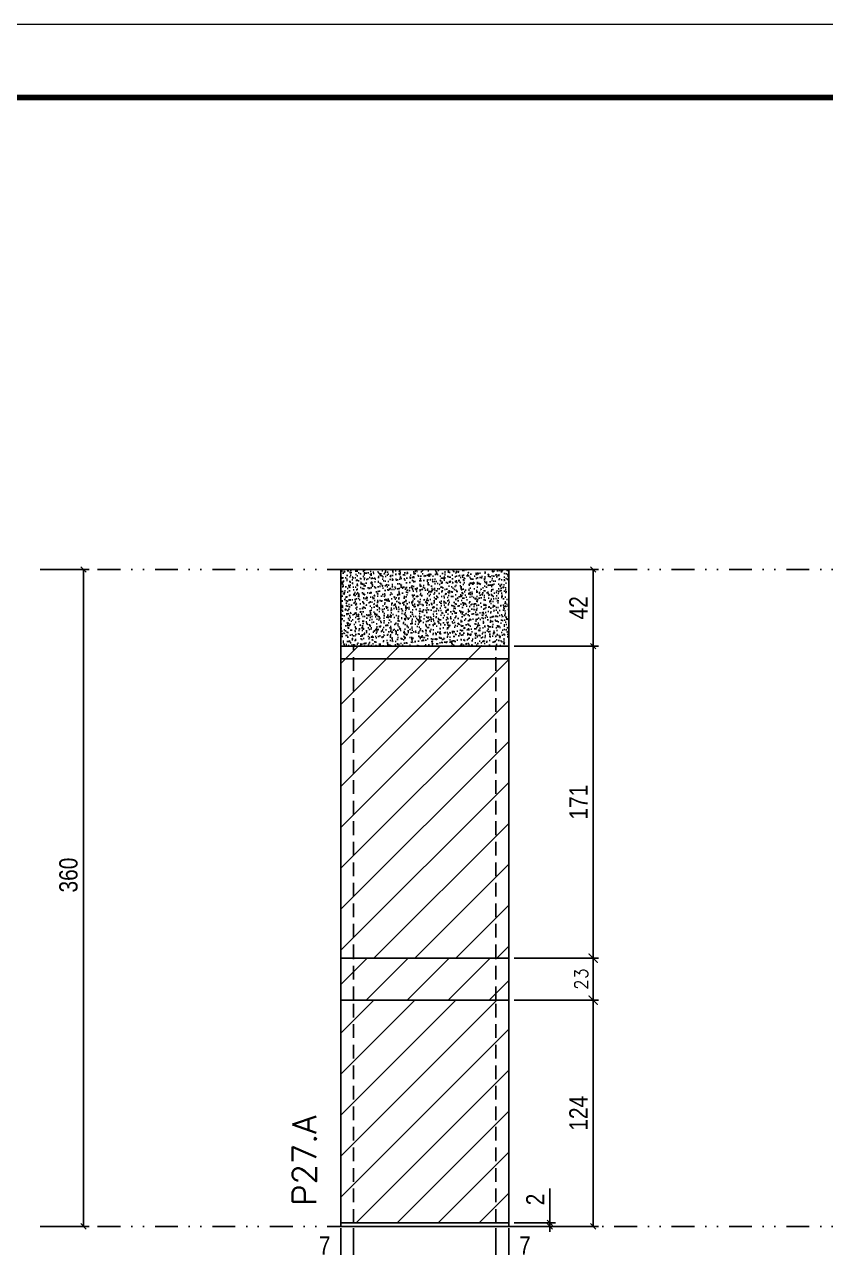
# Model space of a CAD drawing. Extents: x 2949 to 9203, y -16089 to 12527.
# Drawn here: x 3375 to 3814, y 8411 to 9081 of the extents above; entities that cross this region are included whole.
import ezdxf

# ---------------------------------------------------------------- set-up
doc = ezdxf.new("R2010")
doc.units = 0
for name, pattern in [('DASHED', [0.75, 0.5, -0.25]), ('DIVIDE2', [0.625, 0.25, -0.125, 0, -0.125, 0, -0.125]), ('HIDDEN', [0.375, 0.25, -0.125])]:
    doc.linetypes.add(name, pattern=pattern)
for name, color, linetype in [('COTA', 241, 'Continuous'), ('cotas', 4, 'Continuous'), ('Nível', 160, 'Continuous'), ('Painéis', 200, 'Continuous'), ('SARR_2.2x7', 40, 'Continuous'), ('Sarrafo de Pressão', 42, 'HIDDEN')]:
    doc.layers.add(name, color=color, linetype=linetype)
for name, color, linetype, lineweight in [('Folhas', 255, 'Continuous', 9), ('Hachura', 251, 'Continuous', 9), ('SARRAFO DE PRESSAO', 251, 'DASHED', 9), ('Texto Seção', 7, 'Continuous', 15)]:
    doc.layers.add(name, color=color, linetype=linetype, lineweight=lineweight)
doc.styles.add('COTA TECNICA', font='techl___.ttf', dxfattribs={"height": 10})
doc.styles.add('COTA TECNICA-50', font='techl___.ttf', dxfattribs={"height": 10})
doc.styles.add('REGUA-120', font='ROMANS.shx', dxfattribs={"height": 15})
doc.styles.add('ROMANS', font='romans.shx')
doc.dimstyles.new('COTA PAINEL-50', dxfattribs={"dimtxt": 10, "dimasz": 3, "dimexe": 3, "dimexo": 3, "dimgap": 3, "dimtad": 1, "dimdec": 1, "dimzin": 12, "dimdsep": 46, "dimtxsty": 'COTA TECNICA-50', "dimblk1": 'OBLIQUE', "dimblk2": 'OBLIQUE', "dimsah": 1, "dimcen": 0.9, "dimclrd": 4, "dimclre": 4, "dimclrt": 240, "dimadec": 1, "dimazin": 3, "dimtfac": 1, "dimtdec": 1, "dimtmove": 0, "dimatfit": 3, "dimfxl": 1, "dimtolj": 1, "dimtzin": 12, "dimarcsym": 0})
doc.dimstyles.new('Cota Paínel', dxfattribs={"dimtxt": 7, "dimasz": 5, "dimexe": 3, "dimexo": 3, "dimgap": 3, "dimtad": 1, "dimdec": 1, "dimzin": 12, "dimdsep": 46, "dimtxsty": 'ROMANS', "dimblk": 'ARCHTICK', "dimcen": 0, "dimclrd": 4, "dimclre": 4, "dimclrt": 1, "dimadec": 1, "dimazin": 3, "dimtfac": 1, "dimtdec": 1, "dimtmove": 0, "dimatfit": 3, "dimldrblk": 'OBLIQUE', "dimfxl": 1, "dimtolj": 1, "dimtzin": 12, "dimarcsym": 0})
doc.dimstyles.new('PAINEL', dxfattribs={"dimtxt": 10, "dimasz": 3, "dimexe": 3, "dimexo": 3, "dimgap": 3, "dimtad": 1, "dimdec": 1, "dimzin": 12, "dimdsep": 46, "dimtxsty": 'COTA TECNICA', "dimblk1": 'OBLIQUE', "dimblk2": 'OBLIQUE', "dimsah": 1, "dimcen": 0.9, "dimclrd": 4, "dimclre": 4, "dimclrt": 240, "dimadec": 1, "dimazin": 3, "dimtfac": 1, "dimtdec": 1, "dimtmove": 0, "dimatfit": 3, "dimfxl": 1, "dimtolj": 1, "dimtzin": 12, "dimarcsym": 0})

# ---------------------------------------------------------------- blocks, each defined once
blk = doc.blocks.new('9999999999')
at = {"layer": 'Folhas'}
blk.add_lwpolyline([(98138.98, 34190.21), (99623.98, 34190.21), (99623.98, 35240.21), (98138.98, 35240.21)], close=True, dxfattribs=at)
at = {"layer": 'Folhas', "color": 30, "const_width": 3}
blk.add_lwpolyline([(98213.98, 34230.21), (99583.98, 34230.21), (99583.98, 35200.21), (98213.98, 35200.21)], close=True, dxfattribs=at)
blk = doc.blocks.new('_Oblique')
at = {"color": 0, "linetype": 'ByBlock', "lineweight": -2}
blk.add_line((-0.5, -0.5), (0.5, 0.5), dxfattribs=at)
blk = doc.blocks.new('*D444')
at = {"layer": 'cotas', "color": 4, "linetype": 'ByBlock', "lineweight": -2, "transparency": 16777216}
for p, q in [((3386.69, 8782.29), (3410.41, 8782.29)), ((3407.41, 8782.29), (3407.41, 8422.29)), ((3386.69, 8422.29), (3410.41, 8422.29))]:
    blk.add_line(p, q, dxfattribs=at)
at = {"layer": 'Defpoints', "color": 0, "linetype": 'ByBlock', "transparency": 16777216}
for p in [(3383.69, 8782.29), (3383.69, 8422.29), (3407.41, 8422.29)]:
    blk.add_point(p, dxfattribs=at)
at = {"layer": 'cotas', "color": 4, "linetype": 'ByBlock', "lineweight": -2, "transparency": 16777216, "xscale": 3, "yscale": 3, "zscale": 3}
for p, rotation in [((3407.41, 8782.29), 90), ((3407.41, 8422.29), 270)]:
    blk.add_blockref('_Oblique', p, dxfattribs=dict(at, rotation=rotation))
at = {"layer": 'cotas', "color": 240, "linetype": 'ByBlock', "transparency": 16777216, "insert": (3399.19, 8614.82), "char_height": 10, "attachment_point": 5, "rotation": 90, "style": 'COTA TECNICA'}
blk.add_mtext('\\A1;360', dxfattribs=at)
blk = doc.blocks.new('*D420')
at = {"layer": 'COTA', "color": 4, "lineweight": -2, "transparency": 16777216}
for p, q in [((3548.39, 8421.29), (3548.39, 8367.12)), ((3640.39, 8421.29), (3640.39, 8367.12)), ((3548.39, 8370.12), (3640.39, 8370.12))]:
    blk.add_line(p, q, dxfattribs=at)
at = {"layer": 'Defpoints', "color": 0, "transparency": 16777216}
for p in [(3548.39, 8424.29), (3640.39, 8424.29), (3640.39, 8370.12)]:
    blk.add_point(p, dxfattribs=at)
at = {"layer": 'COTA', "color": 4, "lineweight": -2, "transparency": 16777216, "xscale": 3, "yscale": 3, "zscale": 3, "rotation": 180}
blk.add_blockref('_Oblique', (3548.39, 8370.12), dxfattribs=at)
at = {"layer": 'COTA', "color": 4, "lineweight": -2, "transparency": 16777216, "xscale": 3, "yscale": 3, "zscale": 3}
blk.add_blockref('_Oblique', (3640.39, 8370.12), dxfattribs=at)
at = {"layer": 'COTA', "color": 240, "transparency": 16777216, "insert": (3594.39, 8378.2), "char_height": 10, "attachment_point": 5, "style": 'COTA TECNICA'}
blk.add_mtext('\\A1;92', dxfattribs=at)
blk = doc.blocks.new('*D421')
at = {"layer": 'COTA', "color": 4, "lineweight": -2, "transparency": 16777216}
for p, q in [((3643.39, 8782.29), (3689.63, 8782.29)), ((3686.63, 8740.29), (3686.63, 8782.29)), ((3643.39, 8740.29), (3689.63, 8740.29))]:
    blk.add_line(p, q, dxfattribs=at)
at = {"layer": 'Defpoints', "color": 0, "transparency": 16777216}
for p in [(3640.39, 8782.29), (3686.63, 8782.29), (3640.39, 8740.29)]:
    blk.add_point(p, dxfattribs=at)
at = {"layer": 'COTA', "color": 4, "lineweight": -2, "transparency": 16777216, "xscale": 3, "yscale": 3, "zscale": 3}
for p, rotation in [((3686.63, 8782.29), 90), ((3686.63, 8740.29), 270)]:
    blk.add_blockref('_Oblique', p, dxfattribs=dict(at, rotation=rotation))
at = {"layer": 'COTA', "color": 240, "transparency": 16777216, "insert": (3678.56, 8761.29), "char_height": 10, "attachment_point": 5, "rotation": 90, "style": 'COTA TECNICA'}
blk.add_mtext('\\A1;42', dxfattribs=at)
blk = doc.blocks.new('*D422')
at = {"layer": 'COTA', "color": 4, "lineweight": -2, "transparency": 16777216}
for p, q in [((3643.39, 8546.29), (3689.63, 8546.29)), ((3686.63, 8422.29), (3686.63, 8546.29)), ((3643.39, 8422.29), (3689.63, 8422.29))]:
    blk.add_line(p, q, dxfattribs=at)
at = {"layer": 'Defpoints', "color": 0, "transparency": 16777216}
for p in [(3640.39, 8546.29), (3686.63, 8546.29), (3640.39, 8422.29)]:
    blk.add_point(p, dxfattribs=at)
at = {"layer": 'COTA', "color": 4, "lineweight": -2, "transparency": 16777216, "xscale": 3, "yscale": 3, "zscale": 3}
for p, rotation in [((3686.63, 8546.29), 90), ((3686.63, 8422.29), 270)]:
    blk.add_blockref('_Oblique', p, dxfattribs=dict(at, rotation=rotation))
at = {"layer": 'COTA', "color": 240, "transparency": 16777216, "insert": (3678.56, 8484.29), "char_height": 10, "attachment_point": 5, "rotation": 90, "style": 'COTA TECNICA-50'}
blk.add_mtext('\\A1;124', dxfattribs=at)
blk = doc.blocks.new('*D423')
at = {"layer": 'COTA', "color": 4, "lineweight": -2, "transparency": 16777216}
for p, q in [((3662.92, 8424.29), (3662.92, 8443.09)), ((3643.39, 8424.29), (3665.92, 8424.29)), ((3643.39, 8422.29), (3665.92, 8422.29)), ((3662.92, 8422.29), (3662.92, 8424.29)), ((3662.92, 8422.29), (3662.92, 8419.29))]:
    blk.add_line(p, q, dxfattribs=at)
at = {"layer": 'Defpoints', "color": 0, "transparency": 16777216}
for p in [(3640.39, 8424.29), (3640.39, 8422.29), (3662.92, 8422.29)]:
    blk.add_point(p, dxfattribs=at)
at = {"layer": 'COTA', "color": 4, "lineweight": -2, "transparency": 16777216, "xscale": 3, "yscale": 3, "zscale": 3}
for p, rotation in [((3662.92, 8424.29), 270), ((3662.92, 8422.29), 90)]:
    blk.add_blockref('_Oblique', p, dxfattribs=dict(at, rotation=rotation))
at = {"layer": 'COTA', "color": 240, "transparency": 16777216, "insert": (3654.92, 8437.04), "char_height": 10, "attachment_point": 5, "rotation": 90, "style": 'COTA TECNICA-50'}
blk.add_mtext('\\A1;2', dxfattribs=at)
blk = doc.blocks.new('*D424')
at = {"layer": 'COTA', "color": 4, "lineweight": -2, "transparency": 16777216}
for p, q in [((3548.39, 8419.29), (3548.39, 8400.78)), ((3555.39, 8421.29), (3555.39, 8400.78)), ((3548.39, 8403.78), (3533.66, 8403.78)), ((3555.39, 8403.78), (3548.39, 8403.78))]:
    blk.add_line(p, q, dxfattribs=at)
at = {"layer": 'Defpoints', "color": 0, "transparency": 16777216}
for p in [(3548.39, 8422.29), (3555.39, 8424.29), (3548.39, 8403.78)]:
    blk.add_point(p, dxfattribs=at)
at = {"layer": 'COTA', "color": 4, "lineweight": -2, "transparency": 16777216, "xscale": 3, "yscale": 3, "zscale": 3, "rotation": 180}
blk.add_blockref('_Oblique', (3548.39, 8403.78), dxfattribs=at)
at = {"layer": 'COTA', "color": 4, "lineweight": -2, "transparency": 16777216, "xscale": 3, "yscale": 3, "zscale": 3}
blk.add_blockref('_Oblique', (3555.39, 8403.78), dxfattribs=at)
at = {"layer": 'COTA', "color": 240, "transparency": 16777216, "insert": (3539.53, 8411.86), "char_height": 10, "attachment_point": 5, "style": 'COTA TECNICA-50'}
blk.add_mtext('\\A1;7', dxfattribs=at)
blk = doc.blocks.new('*D425')
at = {"layer": 'COTA', "color": 4, "lineweight": -2, "transparency": 16777216}
for p, q in [((3633.39, 8421.29), (3633.39, 8400.78)), ((3640.39, 8419.29), (3640.39, 8400.78)), ((3633.39, 8403.78), (3640.39, 8403.78)), ((3640.39, 8403.78), (3655.12, 8403.78))]:
    blk.add_line(p, q, dxfattribs=at)
at = {"layer": 'Defpoints', "color": 0, "transparency": 16777216}
for p in [(3633.39, 8424.29), (3640.39, 8422.29), (3640.39, 8403.78)]:
    blk.add_point(p, dxfattribs=at)
at = {"layer": 'COTA', "color": 4, "lineweight": -2, "transparency": 16777216, "xscale": 3, "yscale": 3, "zscale": 3, "rotation": 180}
blk.add_blockref('_Oblique', (3633.39, 8403.78), dxfattribs=at)
at = {"layer": 'COTA', "color": 4, "lineweight": -2, "transparency": 16777216, "xscale": 3, "yscale": 3, "zscale": 3}
blk.add_blockref('_Oblique', (3640.39, 8403.78), dxfattribs=at)
at = {"layer": 'COTA', "color": 240, "transparency": 16777216, "insert": (3649.26, 8411.86), "char_height": 10, "attachment_point": 5, "style": 'COTA TECNICA-50'}
blk.add_mtext('\\A1;7', dxfattribs=at)
blk = doc.blocks.new('*D412')
at = {"layer": 'COTA', "color": 4, "linetype": 'ByBlock', "lineweight": -2, "transparency": 16777216}
for p, q in [((3643.39, 8740.29), (3689.63, 8740.29)), ((3686.63, 8569.29), (3686.63, 8740.29)), ((3643.39, 8569.29), (3689.63, 8569.29))]:
    blk.add_line(p, q, dxfattribs=at)
at = {"layer": 'Defpoints', "color": 0, "linetype": 'ByBlock', "transparency": 16777216}
for p in [(3640.39, 8740.29), (3686.63, 8740.29), (3640.39, 8569.29)]:
    blk.add_point(p, dxfattribs=at)
at = {"layer": 'COTA', "color": 4, "linetype": 'ByBlock', "lineweight": -2, "transparency": 16777216, "xscale": 3, "yscale": 3, "zscale": 3}
for p, rotation in [((3686.63, 8740.29), 90), ((3686.63, 8569.29), 270)]:
    blk.add_blockref('_Oblique', p, dxfattribs=dict(at, rotation=rotation))
at = {"layer": 'COTA', "color": 240, "linetype": 'ByBlock', "transparency": 16777216, "insert": (3678.56, 8654.79), "char_height": 10, "attachment_point": 5, "rotation": 90, "style": 'COTA TECNICA'}
blk.add_mtext('\\A1;171', dxfattribs=at)
blk = doc.blocks.new('_ArchTick')
at = {"color": 0, "linetype": 'ByBlock', "const_width": 0.15}
blk.add_lwpolyline([(-0.5, -0.5), (0.5, 0.5)], dxfattribs=at)
blk = doc.blocks.new('*D439')
at = {"layer": 'COTA', "color": 4, "lineweight": -2, "transparency": 16777216}
for p, q in [((3643.39, 8569.29), (3689.63, 8569.29)), ((3686.63, 8546.29), (3686.63, 8569.29)), ((3643.39, 8546.29), (3689.63, 8546.29))]:
    blk.add_line(p, q, dxfattribs=at)
at = {"layer": 'Defpoints', "color": 0, "transparency": 16777216}
for p in [(3640.39, 8569.29), (3686.63, 8569.29), (3640.39, 8546.29)]:
    blk.add_point(p, dxfattribs=at)
at = {"layer": 'COTA', "color": 4, "lineweight": -2, "transparency": 16777216, "xscale": 5, "yscale": 5, "zscale": 5}
for p, rotation in [((3686.63, 8569.29), 90), ((3686.63, 8546.29), 270)]:
    blk.add_blockref('_ArchTick', p, dxfattribs=dict(at, rotation=rotation))
at = {"layer": 'COTA', "color": 1, "transparency": 16777216, "insert": (3680.13, 8557.79), "char_height": 7, "attachment_point": 5, "rotation": 90, "style": 'ROMANS'}
blk.add_mtext('\\A1;23', dxfattribs=at)

msp = doc.modelspace()

# ---------------------------------------------------------------- hatches: boundary and pattern name
at = {"layer": 'COTA', "linetype": 'ByBlock'}
h = msp.add_hatch(dxfattribs=at)
h.set_pattern_fill('AR-CONC', color=256, scale=0.03)
h.set_pattern_definition([(50, (-127554.69, -18106.97), (5.46554007, -0.47817257), [0.5715, -6.2865]), (355, (-127554.69, -18106.97), (-1.05730264, 5.73170536), [0.4572, -5.02921753]), (100.4514447, (-127554.235, -18107.01), (4.40823741, 5.25353256), [0.48570026, -5.34270734]), (46.1842, (-127554.69, -18105.446), (8.13237123, -1.26126984), [0.85725, -9.42975]), (96.6355576, (-127554.0125, -18105.551), (7.122124, 7.42278374), [0.7285507, -8.01406824]), (351.184151, (-127554.69, -18105.446), (7.122124, 7.42278374), [0.685799, -7.54379196]), (21, (-127553.928, -18105.827), (4.54843174, -3.06795595), [0.5715, -6.2865]), (326, (-127553.928, -18105.827), (1.85406085, 5.52563898), [0.4572, -5.0292]), (71.451445, (-127553.549, -18106.083), (6.40249258, 2.45768307), [0.48570026, -5.34269813]), (37.5, (-127554.6902, -18106.97), (0.092658098, 2.536651166), [0, -4.96824, 0, -5.1054, 0, -5.04825]), (7.5, (-127554.6902, -18106.97), (2.004589875, 3.005417245), [0, -2.91084, 0, -4.85394, 0, -1.92405]), (327.5, (-127556.3895, -18106.97), (4.067717855, -0.17186232), [0, -1.905, 0, -5.9436, 0, -7.8867]), (317.5, (-127557.1515, -18106.97), (4.44387544, 0.76279473), [0, -2.4765, 0, -3.94716, 0, -5.6007])])
h.paths.add_polyline_path([(3548.39, 8740.29), (3640.39, 8740.29), (3640.39, 8782.29), (3548.39, 8782.29)])
at = {"layer": 'Hachura', "linetype": 'ByBlock'}
h = msp.add_hatch(dxfattribs=at)
h.set_pattern_fill('ANSI31', color=256, scale=5)
h.set_pattern_definition([(45, (-126071.967, -22690.47), (-11.2253202, 11.2253202), [])])
h.paths.add_polyline_path([(3640.39, 8731.29), (3640.39, 8740.29), (3548.39, 8740.29), (3548.39, 8731.29), (3548.39, 8569.29), (3640.39, 8569.29)])
at = {"layer": 'Hachura'}
h = msp.add_hatch(dxfattribs=at)
h.set_pattern_fill('ANSI31', color=256, scale=5)
h.paths.add_polyline_path([(3640.39, 8569.29), (3548.39, 8569.29), (3548.39, 8546.29), (3640.39, 8546.29)])
at = {"layer": 'Hachura', "linetype": 'ByBlock'}
h = msp.add_hatch(dxfattribs=at)
h.set_pattern_fill('ANSI31', color=256, scale=5)
h.set_pattern_definition([(45, (-126071.967, -22713.47), (-11.2253202, 11.2253202), [])])
h.paths.add_polyline_path([(3640.39, 8546.29), (3548.39, 8546.29), (3548.39, 8424.29), (3640.39, 8424.29)])

# ---------------------------------------------------------------- linework, layer by layer
at = {"layer": 'COTA', "linetype": 'ByBlock'}
msp.add_lwpolyline([(3548.39, 8740.29), (3640.39, 8740.29), (3640.39, 8782.29), (3548.39, 8782.29)], close=True, dxfattribs=at)
at = {"layer": 'Nível', "color": 4, "linetype": 'DIVIDE2', "ltscale": 50}
for p, q in [((3383.69, 8782.29), (4394.03, 8782.29)), ((3383.69, 8422.29), (4394.03, 8422.29))]:
    msp.add_line(p, q, dxfattribs=at)
at = {"layer": 'Painéis'}
for p, q in [((3640.39, 8740.29), (3548.39, 8740.29)), ((3548.39, 8740.29), (3548.39, 8731.29)), ((3640.39, 8731.29), (3640.39, 8740.29)), ((3548.39, 8569.29), (3548.39, 8731.29)), ((3640.39, 8731.29), (3640.39, 8569.29)), ((3640.39, 8569.29), (3548.39, 8569.29))]:
    msp.add_line(p, q, dxfattribs=at)
for points in [[(3548.39, 8569.29), (3640.39, 8569.29), (3640.39, 8546.29), (3548.39, 8546.29)], [(3548.39, 8424.29), (3640.39, 8424.29), (3640.39, 8546.29), (3548.39, 8546.29)], [(3548.39, 8424.29), (3640.39, 8424.29), (3640.39, 8422.29), (3548.39, 8422.29)]]:
    msp.add_lwpolyline(points, close=True, dxfattribs=at)
at = {"layer": 'SARR_2.2x7'}
msp.add_line((3640.39, 8733.29), (3548.39, 8733.29), dxfattribs=at)
at = {"layer": 'Sarrafo de Pressão', "ltscale": 30}
for p, q in [((3555.39, 8569.29), (3555.39, 8740.29)), ((3633.39, 8569.29), (3633.39, 8740.29)), ((3555.39, 8546.29), (3555.39, 8569.29)), ((3633.39, 8546.29), (3633.39, 8569.29)), ((3555.39, 8424.29), (3555.39, 8546.29)), ((3633.39, 8424.29), (3633.39, 8546.29))]:
    msp.add_line(p, q, dxfattribs=at)

# ---------------------------------------------------------------- block references
at = {"layer": 'SARRAFO DE PRESSAO', "color": 6, "linetype": 'ByBlock'}
msp.add_blockref('9999999999', (-95189.94, -26159.2), dxfattribs=at)

# ---------------------------------------------------------------- texts
at = {"layer": 'Texto Seção', "insert": (3534.92, 8433.54), "char_height": 13, "width": 285.3299, "attachment_point": 7, "rotation": 90, "style": 'REGUA-120'}
msp.add_mtext('P27.A', dxfattribs=at)

# ---------------------------------------------------------------- dimensions: what is measured, and where the dimension line sits
at = {"layer": 'COTA'}
dim = msp.add_linear_dim(base=(3686.63, 8782.29), p1=(3640.39, 8740.29), p2=(3640.39, 8782.29), angle=90, dimstyle='PAINEL', override={"dimarcsym": 2}, dxfattribs=at)
dim.commit()
dim.dimension.update_dxf_attribs({"geometry": '*D421', "text_midpoint": (3678.56, 8761.29)})
at = {"layer": 'COTA', "linetype": 'ByBlock'}
dim = msp.add_linear_dim(base=(3686.63, 8740.29), p1=(3640.39, 8569.29), p2=(3640.39, 8740.29), angle=90, dimstyle='PAINEL', dxfattribs=at)
dim.commit()
dim.dimension.update_dxf_attribs({"geometry": '*D412', "text_midpoint": (3678.56, 8654.79)})
at = {"layer": 'COTA'}
for base, p1, p2, angle, dimstyle, picture, middle in [((3686.63, 8569.29), (3640.39, 8546.29), (3640.39, 8569.29), 90, 'Cota Paínel', '*D439', (3680.13, 8557.79)), ((3686.63, 8546.29), (3640.39, 8422.29), (3640.39, 8546.29), 90, 'COTA PAINEL-50', '*D422', (3678.56, 8484.29)), ((3548.39, 8403.78), (3555.39, 8424.29), (3548.39, 8422.29), 180, 'COTA PAINEL-50', '*D424', (3539.53, 8411.86))]:
    dim = msp.add_linear_dim(base=base, p1=p1, p2=p2, angle=angle, dimstyle=dimstyle, dxfattribs=at)
    dim.commit()
    dim.dimension.update_dxf_attribs({"geometry": picture, "text_midpoint": middle})
dim = msp.add_linear_dim(base=(3662.92, 8422.29), p1=(3640.39, 8424.29), p2=(3640.39, 8422.29), angle=90, dimstyle='COTA PAINEL-50', dxfattribs=at)
dim.commit()
dim.dimension.update_dxf_attribs({"geometry": '*D423', "text_midpoint": (3662.92, 8437.04), "dimtype": 160})
dim = msp.add_linear_dim(base=(3640.39, 8370.12), p1=(3548.39, 8424.29), p2=(3640.39, 8424.29), dimstyle='PAINEL', override={"dimarcsym": 2}, dxfattribs=at)
dim.commit()
dim.dimension.update_dxf_attribs({"geometry": '*D420', "text_midpoint": (3594.39, 8378.2)})
dim = msp.add_linear_dim(base=(3640.39, 8403.78), p1=(3633.39, 8424.29), p2=(3640.39, 8422.29), dimstyle='COTA PAINEL-50', dxfattribs=at)
dim.commit()
dim.dimension.update_dxf_attribs({"geometry": '*D425', "text_midpoint": (3649.26, 8411.86)})
at = {"layer": 'cotas', "linetype": 'ByBlock'}
dim = msp.add_linear_dim(base=(3407.41, 8422.29), p1=(3383.69, 8782.29), p2=(3383.69, 8422.29), angle=90, dimstyle='PAINEL', dxfattribs=at)
dim.commit()
dim.dimension.update_dxf_attribs({"geometry": '*D444', "text_midpoint": (3407.41, 8614.82), "dimtype": 160})

doc.saveas('drawing.dxf')
